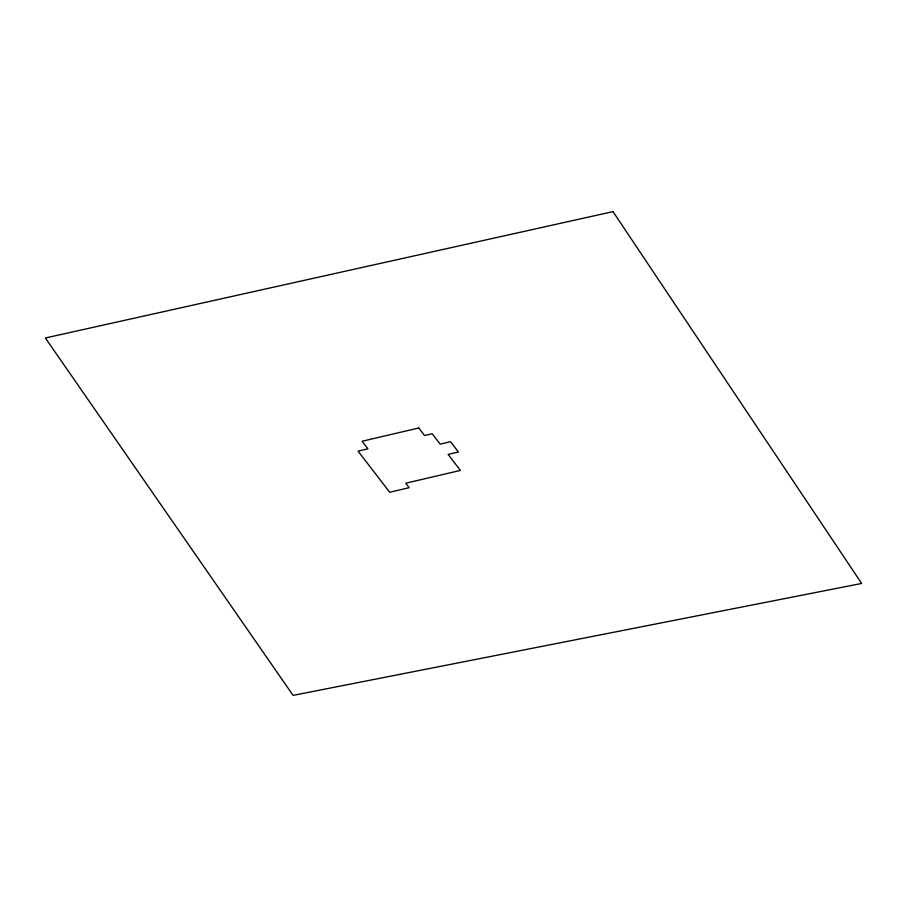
<?xml version="1.0" encoding="UTF-8"?>
<svg xmlns="http://www.w3.org/2000/svg" width="907" height="907" viewBox="0 0 907 907"><rect width="100%" height="100%" fill="white"/><g stroke="black" fill="none" stroke-linecap="round" stroke-linejoin="round"><path stroke-width="1.36" d="M418.773 427.979L362.108 441.255L367.925 448.818L358.05 451.13L389.693 492.252L409.193 487.683L405.746 483.216L460.405 470.416L448.092 454.418L458.443 451.992L450.541 441.709L440.178 444.135L432.208 433.761L424.589 435.541L418.773 427.979M613.007 211.626L45.35 337.982L293.086 695.374L861.65 583.45L613.007 211.626"/></g></svg>
